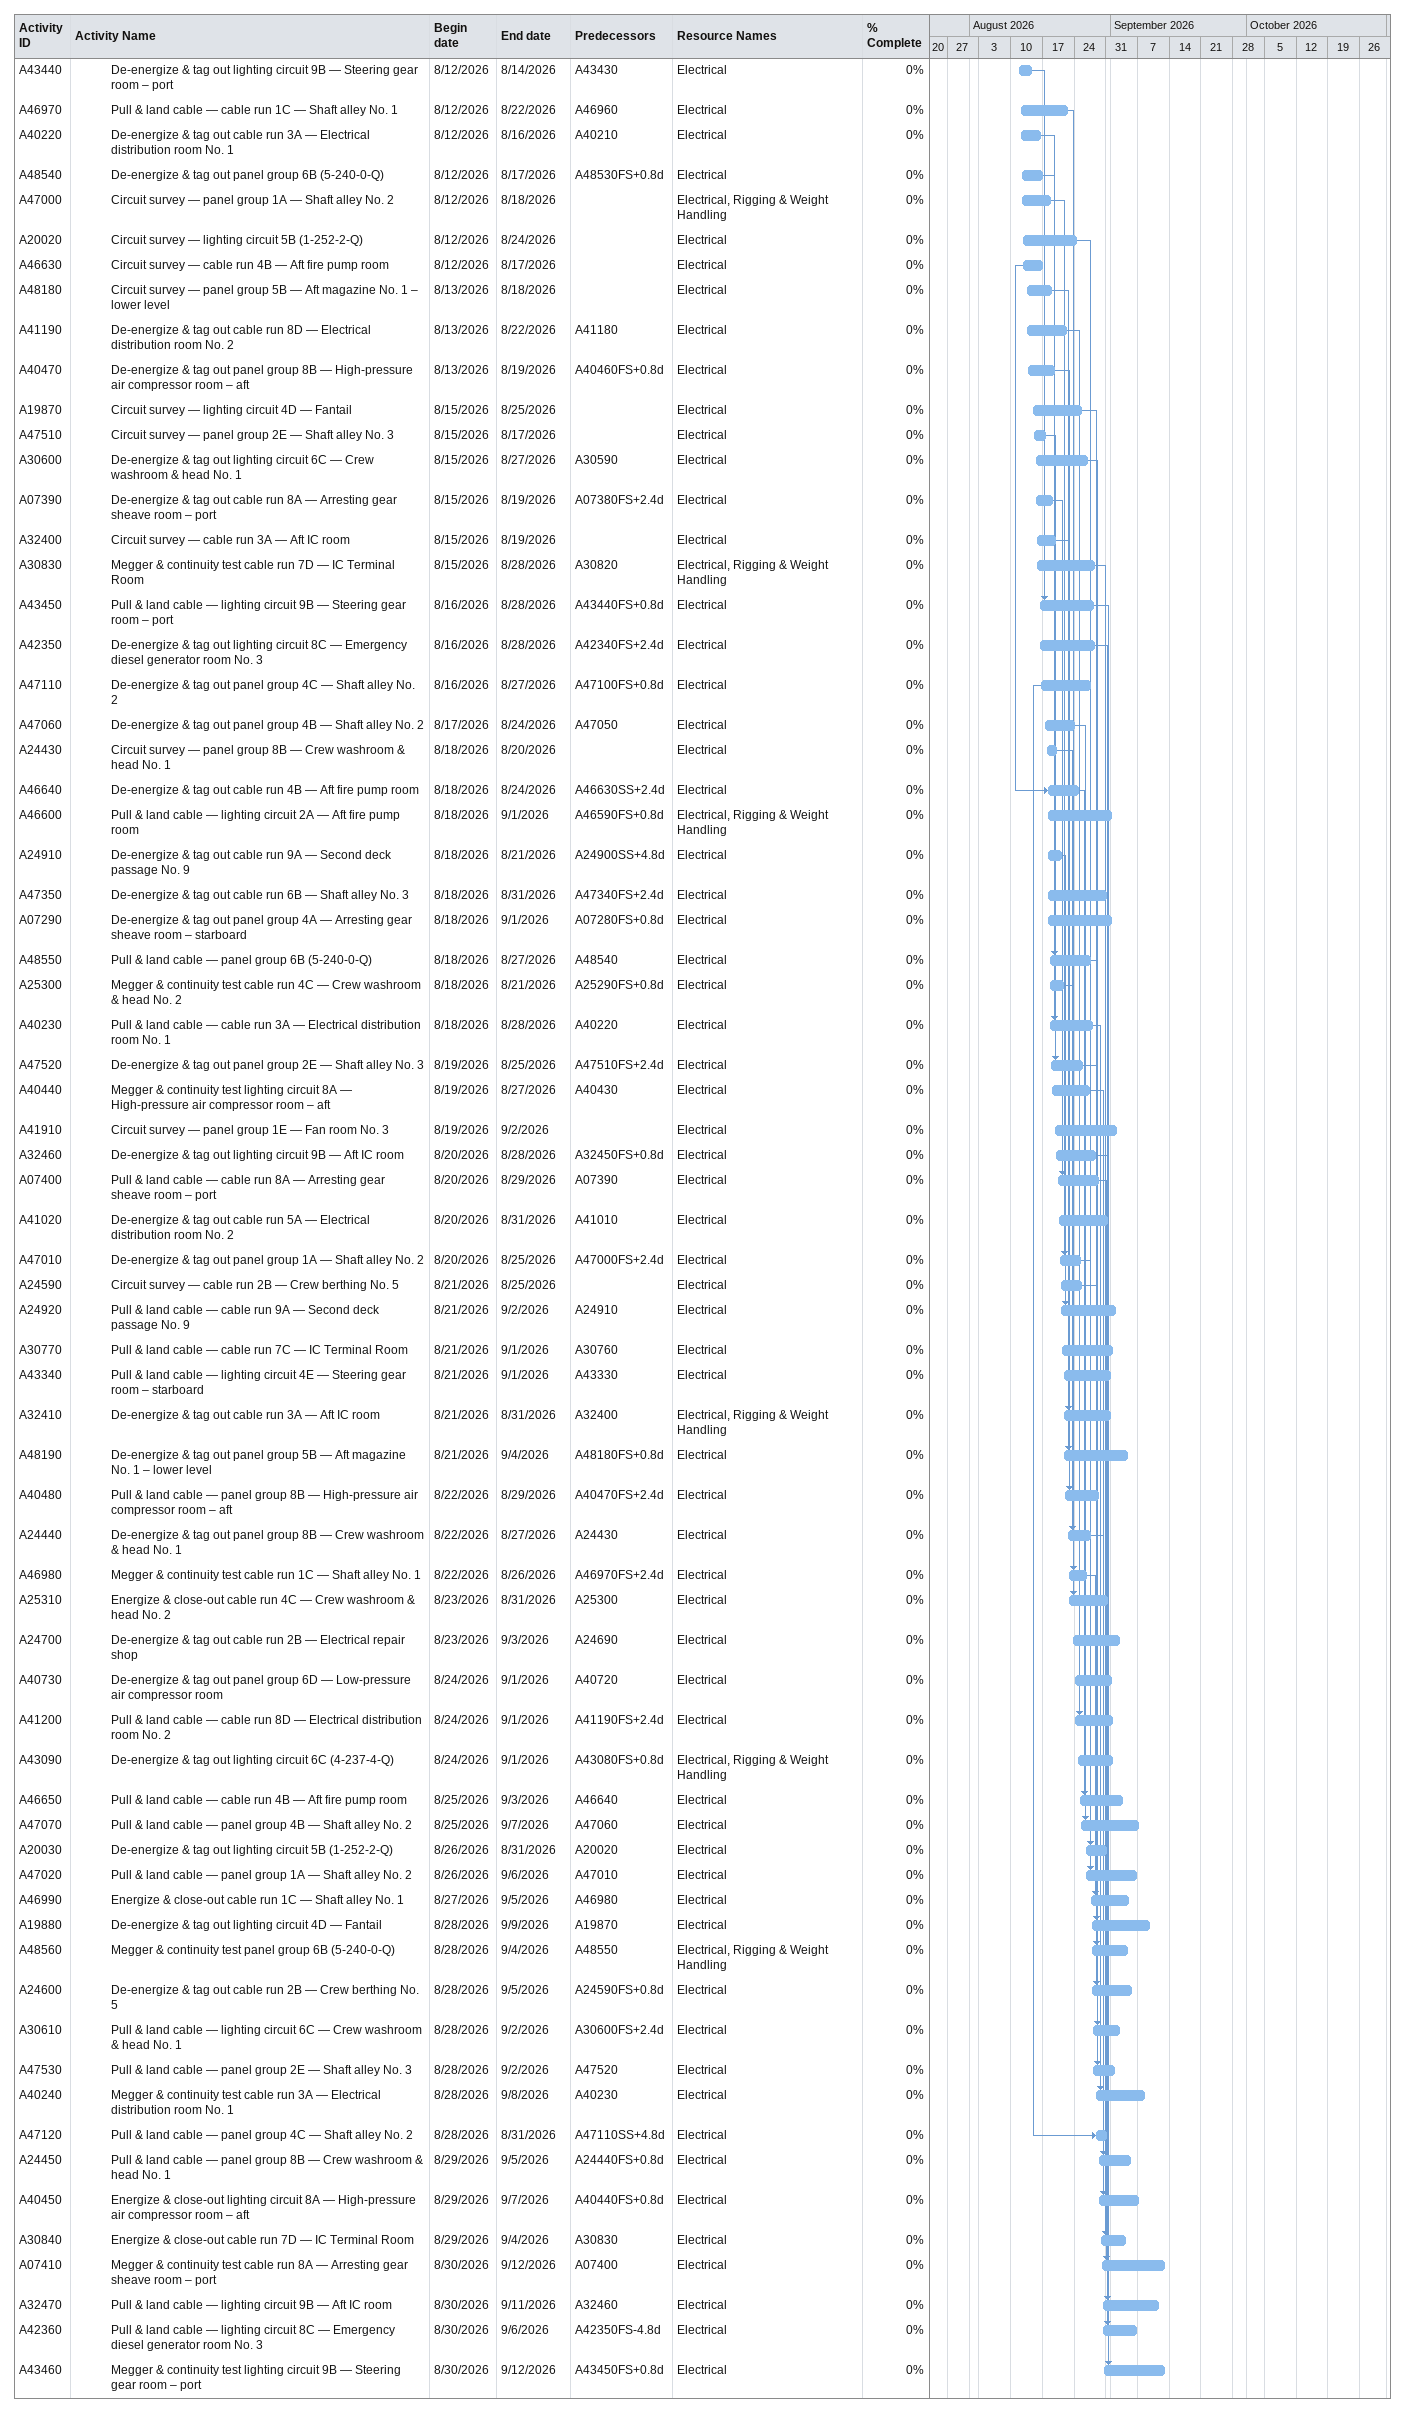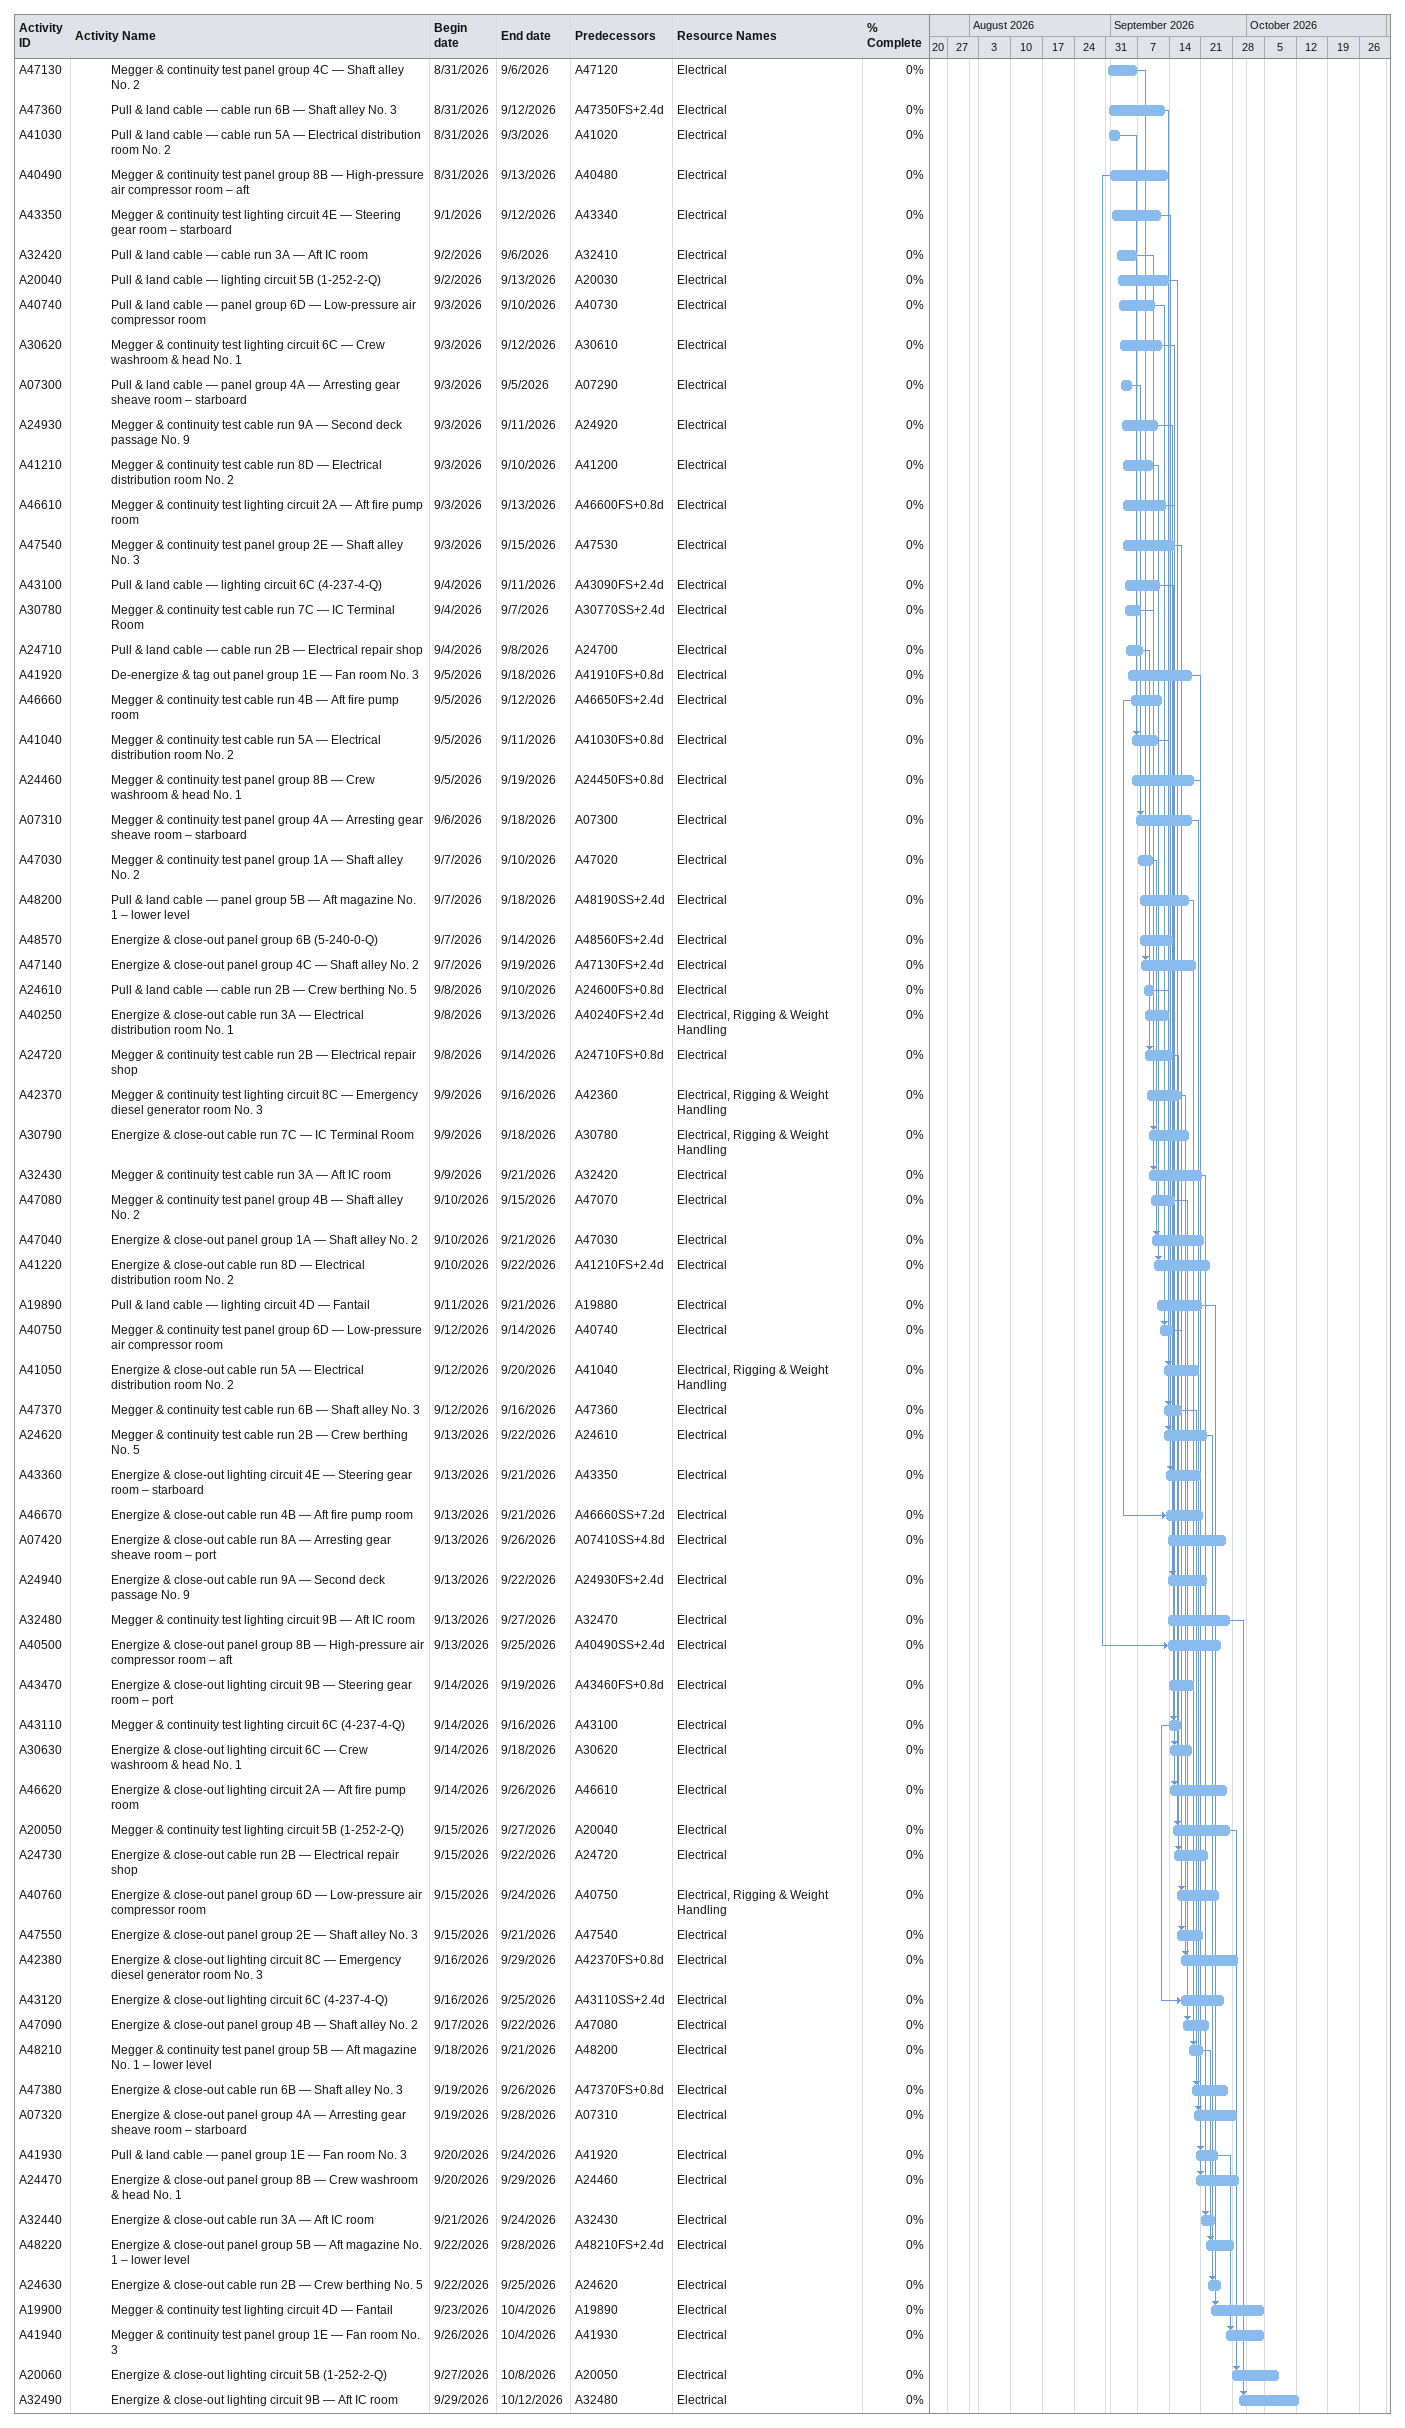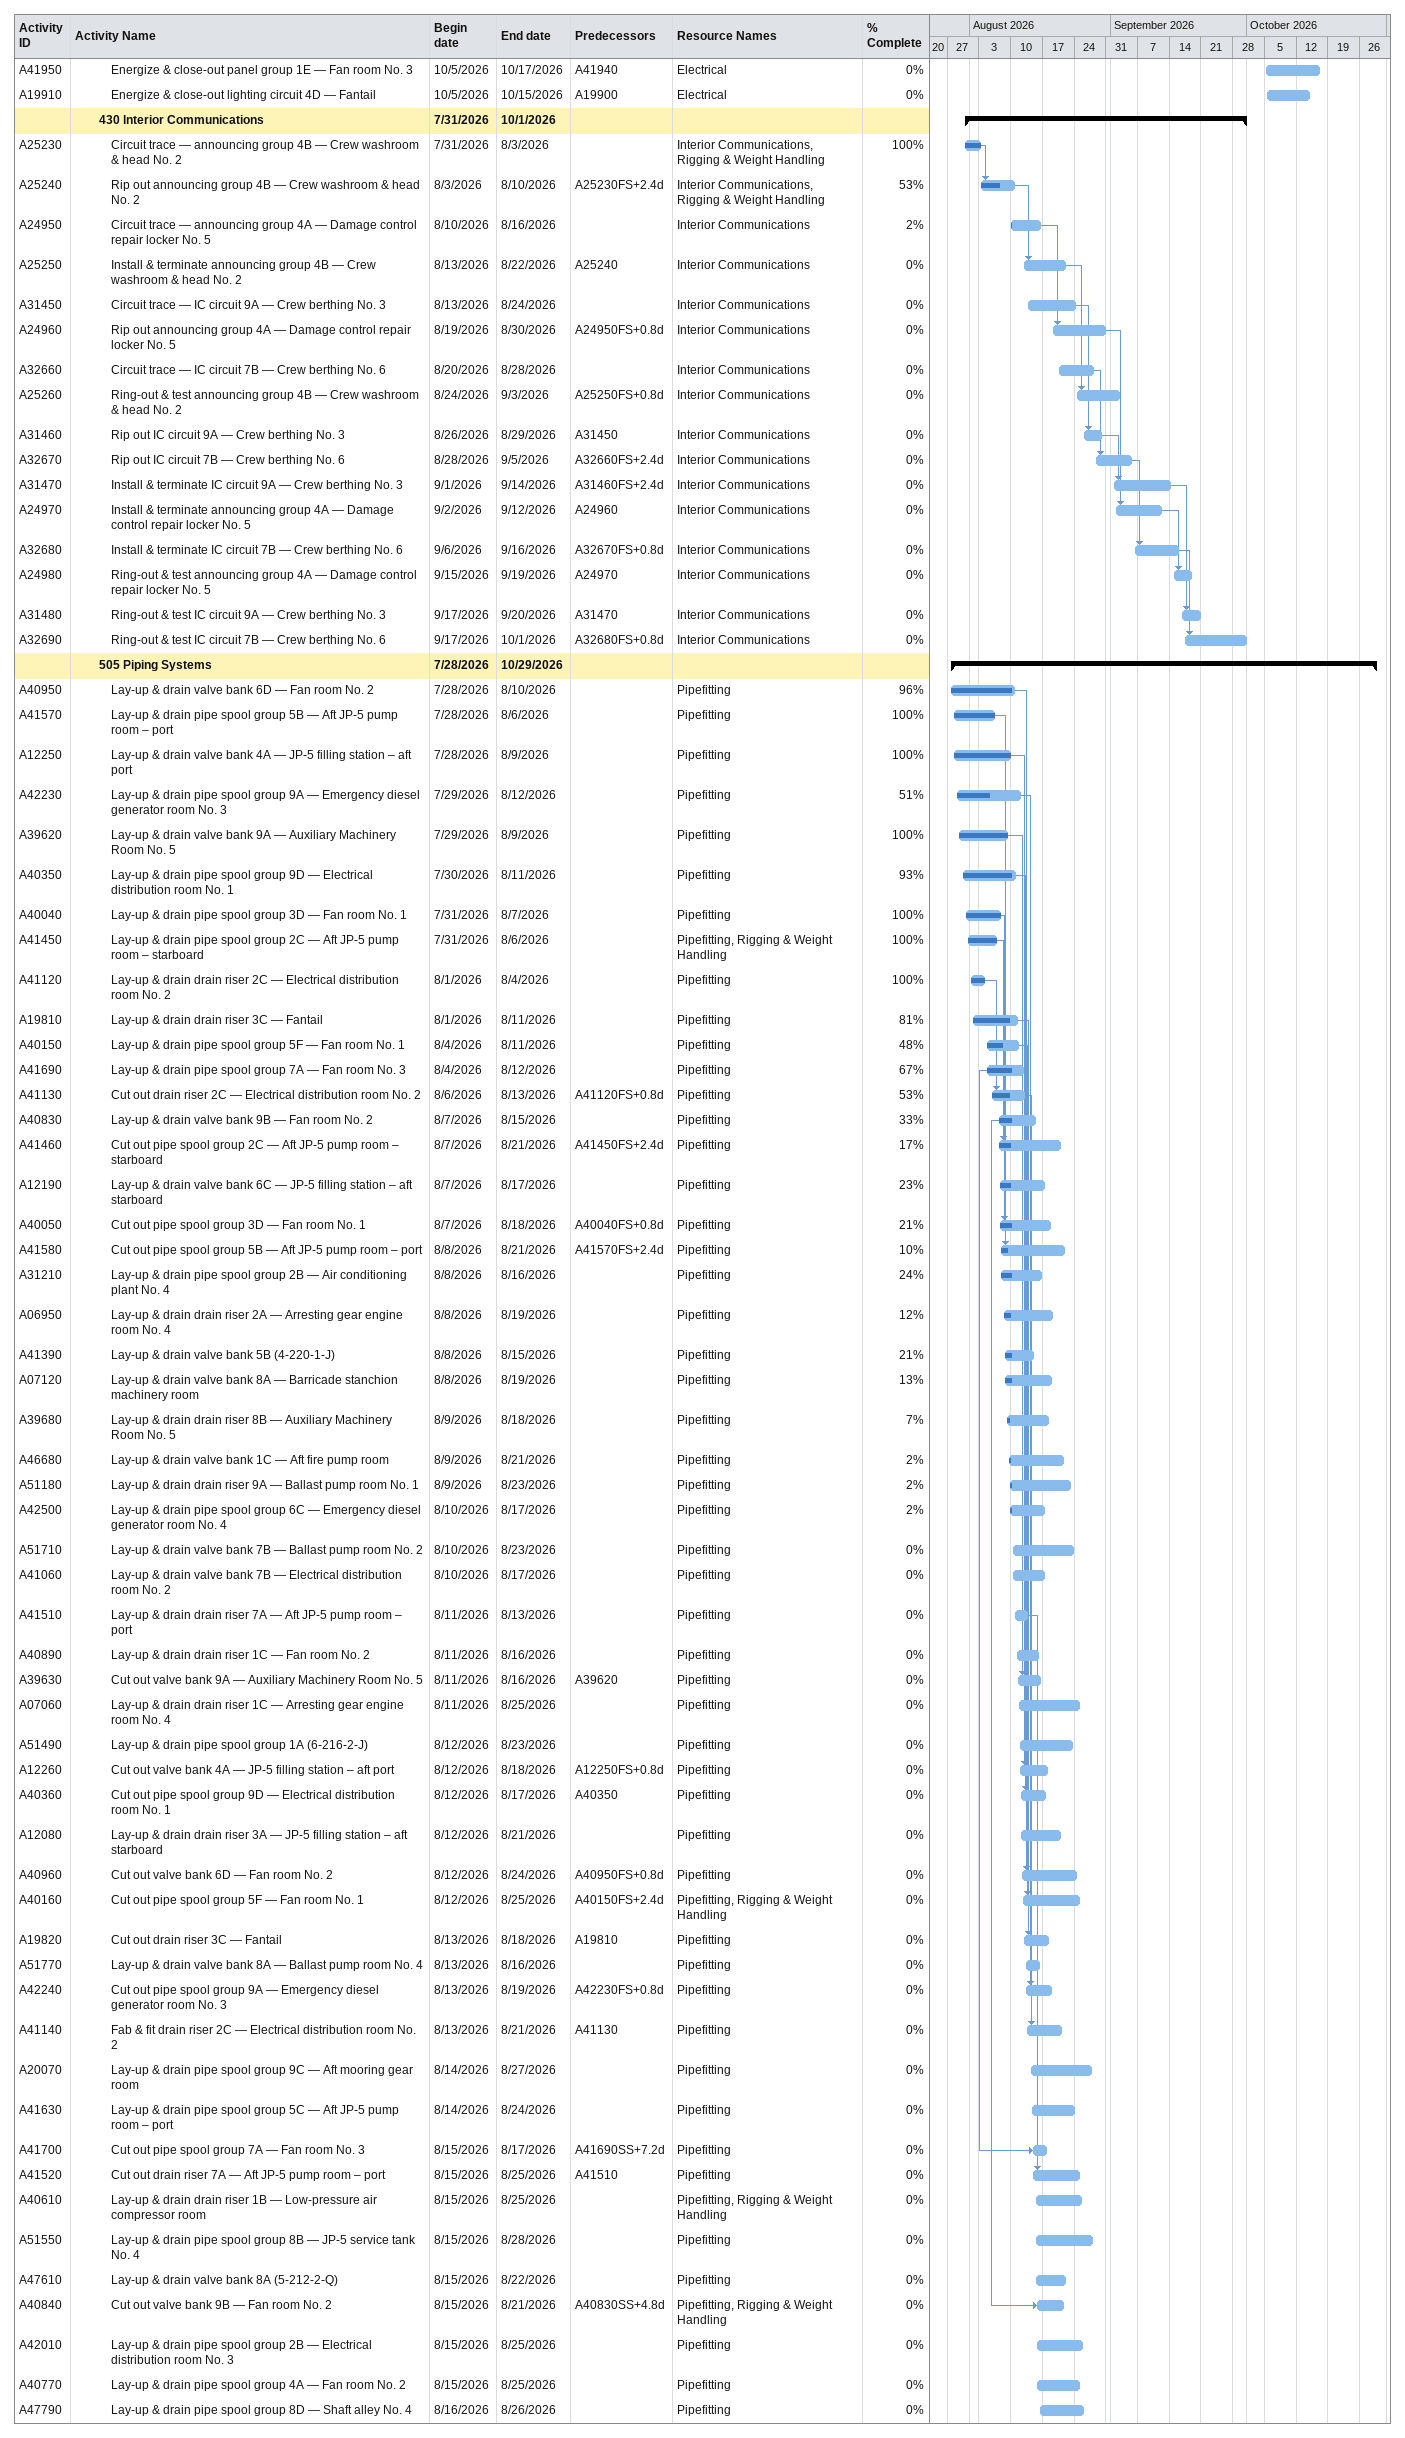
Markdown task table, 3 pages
| ID | Level | Task | Start | Finish | Predecessors | Resources | % complete |
|---|---|---|---|---|---|---|---|
| A43440 | 4 | De-energize & tag out lighting circuit 9B — Steering gear room – port | 2026-08-12 | 2026-08-14 | A43430 | Electrical | 0 |
| A46970 | 4 | Pull & land cable — cable run 1C — Shaft alley No. 1 | 2026-08-12 | 2026-08-22 | A46960 | Electrical | 0 |
| A40220 | 4 | De-energize & tag out cable run 3A — Electrical distribution room No. 1 | 2026-08-12 | 2026-08-16 | A40210 | Electrical | 0 |
| A48540 | 4 | De-energize & tag out panel group 6B (5-240-0-Q) | 2026-08-12 | 2026-08-17 | A48530FS+0.8d | Electrical | 0 |
| A47000 | 4 | Circuit survey — panel group 1A — Shaft alley No. 2 | 2026-08-12 | 2026-08-18 |  | Electrical, Rigging & Weight Handling | 0 |
| A20020 | 4 | Circuit survey — lighting circuit 5B (1-252-2-Q) | 2026-08-12 | 2026-08-24 |  | Electrical | 0 |
| A46630 | 4 | Circuit survey — cable run 4B — Aft fire pump room | 2026-08-12 | 2026-08-17 |  | Electrical | 0 |
| A48180 | 4 | Circuit survey — panel group 5B — Aft magazine No. 1 – lower level | 2026-08-13 | 2026-08-18 |  | Electrical | 0 |
| A41190 | 4 | De-energize & tag out cable run 8D — Electrical distribution room No. 2 | 2026-08-13 | 2026-08-22 | A41180 | Electrical | 0 |
| A40470 | 4 | De-energize & tag out panel group 8B — High-pressure air compressor room – aft | 2026-08-13 | 2026-08-19 | A40460FS+0.8d | Electrical | 0 |
| A19870 | 4 | Circuit survey — lighting circuit 4D — Fantail | 2026-08-15 | 2026-08-25 |  | Electrical | 0 |
| A47510 | 4 | Circuit survey — panel group 2E — Shaft alley No. 3 | 2026-08-15 | 2026-08-17 |  | Electrical | 0 |
| A30600 | 4 | De-energize & tag out lighting circuit 6C — Crew washroom & head No. 1 | 2026-08-15 | 2026-08-27 | A30590 | Electrical | 0 |
| A07390 | 4 | De-energize & tag out cable run 8A — Arresting gear sheave room – port | 2026-08-15 | 2026-08-19 | A07380FS+2.4d | Electrical | 0 |
| A32400 | 4 | Circuit survey — cable run 3A — Aft IC room | 2026-08-15 | 2026-08-19 |  | Electrical | 0 |
| A30830 | 4 | Megger & continuity test cable run 7D — IC Terminal Room | 2026-08-15 | 2026-08-28 | A30820 | Electrical, Rigging & Weight Handling | 0 |
| A43450 | 4 | Pull & land cable — lighting circuit 9B — Steering gear room – port | 2026-08-16 | 2026-08-28 | A43440FS+0.8d | Electrical | 0 |
| A42350 | 4 | De-energize & tag out lighting circuit 8C — Emergency diesel generator room No. 3 | 2026-08-16 | 2026-08-28 | A42340FS+2.4d | Electrical | 0 |
| A47110 | 4 | De-energize & tag out panel group 4C — Shaft alley No. 2 | 2026-08-16 | 2026-08-27 | A47100FS+0.8d | Electrical | 0 |
| A47060 | 4 | De-energize & tag out panel group 4B — Shaft alley No. 2 | 2026-08-17 | 2026-08-24 | A47050 | Electrical | 0 |
| A24430 | 4 | Circuit survey — panel group 8B — Crew washroom & head No. 1 | 2026-08-18 | 2026-08-20 |  | Electrical | 0 |
| A46640 | 4 | De-energize & tag out cable run 4B — Aft fire pump room | 2026-08-18 | 2026-08-24 | A46630SS+2.4d | Electrical | 0 |
| A46600 | 4 | Pull & land cable — lighting circuit 2A — Aft fire pump room | 2026-08-18 | 2026-09-01 | A46590FS+0.8d | Electrical, Rigging & Weight Handling | 0 |
| A24910 | 4 | De-energize & tag out cable run 9A — Second deck passage No. 9 | 2026-08-18 | 2026-08-21 | A24900SS+4.8d | Electrical | 0 |
| A47350 | 4 | De-energize & tag out cable run 6B — Shaft alley No. 3 | 2026-08-18 | 2026-08-31 | A47340FS+2.4d | Electrical | 0 |
| A07290 | 4 | De-energize & tag out panel group 4A — Arresting gear sheave room – starboard | 2026-08-18 | 2026-09-01 | A07280FS+0.8d | Electrical | 0 |
| A48550 | 4 | Pull & land cable — panel group 6B (5-240-0-Q) | 2026-08-18 | 2026-08-27 | A48540 | Electrical | 0 |
| A25300 | 4 | Megger & continuity test cable run 4C — Crew washroom & head No. 2 | 2026-08-18 | 2026-08-21 | A25290FS+0.8d | Electrical | 0 |
| A40230 | 4 | Pull & land cable — cable run 3A — Electrical distribution room No. 1 | 2026-08-18 | 2026-08-28 | A40220 | Electrical | 0 |
| A47520 | 4 | De-energize & tag out panel group 2E — Shaft alley No. 3 | 2026-08-19 | 2026-08-25 | A47510FS+2.4d | Electrical | 0 |
| A40440 | 4 | Megger & continuity test lighting circuit 8A — High-pressure air compressor room – aft | 2026-08-19 | 2026-08-27 | A40430 | Electrical | 0 |
| A41910 | 4 | Circuit survey — panel group 1E — Fan room No. 3 | 2026-08-19 | 2026-09-02 |  | Electrical | 0 |
| A32460 | 4 | De-energize & tag out lighting circuit 9B — Aft IC room | 2026-08-20 | 2026-08-28 | A32450FS+0.8d | Electrical | 0 |
| A07400 | 4 | Pull & land cable — cable run 8A — Arresting gear sheave room – port | 2026-08-20 | 2026-08-29 | A07390 | Electrical | 0 |
| A41020 | 4 | De-energize & tag out cable run 5A — Electrical distribution room No. 2 | 2026-08-20 | 2026-08-31 | A41010 | Electrical | 0 |
| A47010 | 4 | De-energize & tag out panel group 1A — Shaft alley No. 2 | 2026-08-20 | 2026-08-25 | A47000FS+2.4d | Electrical | 0 |
| A24590 | 4 | Circuit survey — cable run 2B — Crew berthing No. 5 | 2026-08-21 | 2026-08-25 |  | Electrical | 0 |
| A24920 | 4 | Pull & land cable — cable run 9A — Second deck passage No. 9 | 2026-08-21 | 2026-09-02 | A24910 | Electrical | 0 |
| A30770 | 4 | Pull & land cable — cable run 7C — IC Terminal Room | 2026-08-21 | 2026-09-01 | A30760 | Electrical | 0 |
| A43340 | 4 | Pull & land cable — lighting circuit 4E — Steering gear room – starboard | 2026-08-21 | 2026-09-01 | A43330 | Electrical | 0 |
| A32410 | 4 | De-energize & tag out cable run 3A — Aft IC room | 2026-08-21 | 2026-08-31 | A32400 | Electrical, Rigging & Weight Handling | 0 |
| A48190 | 4 | De-energize & tag out panel group 5B — Aft magazine No. 1 – lower level | 2026-08-21 | 2026-09-04 | A48180FS+0.8d | Electrical | 0 |
| A40480 | 4 | Pull & land cable — panel group 8B — High-pressure air compressor room – aft | 2026-08-22 | 2026-08-29 | A40470FS+2.4d | Electrical | 0 |
| A24440 | 4 | De-energize & tag out panel group 8B — Crew washroom & head No. 1 | 2026-08-22 | 2026-08-27 | A24430 | Electrical | 0 |
| A46980 | 4 | Megger & continuity test cable run 1C — Shaft alley No. 1 | 2026-08-22 | 2026-08-26 | A46970FS+2.4d | Electrical | 0 |
| A25310 | 4 | Energize & close-out cable run 4C — Crew washroom & head No. 2 | 2026-08-23 | 2026-08-31 | A25300 | Electrical | 0 |
| A24700 | 4 | De-energize & tag out cable run 2B — Electrical repair shop | 2026-08-23 | 2026-09-03 | A24690 | Electrical | 0 |
| A40730 | 4 | De-energize & tag out panel group 6D — Low-pressure air compressor room | 2026-08-24 | 2026-09-01 | A40720 | Electrical | 0 |
| A41200 | 4 | Pull & land cable — cable run 8D — Electrical distribution room No. 2 | 2026-08-24 | 2026-09-01 | A41190FS+2.4d | Electrical | 0 |
| A43090 | 4 | De-energize & tag out lighting circuit 6C (4-237-4-Q) | 2026-08-24 | 2026-09-01 | A43080FS+0.8d | Electrical, Rigging & Weight Handling | 0 |
| A46650 | 4 | Pull & land cable — cable run 4B — Aft fire pump room | 2026-08-25 | 2026-09-03 | A46640 | Electrical | 0 |
| A47070 | 4 | Pull & land cable — panel group 4B — Shaft alley No. 2 | 2026-08-25 | 2026-09-07 | A47060 | Electrical | 0 |
| A20030 | 4 | De-energize & tag out lighting circuit 5B (1-252-2-Q) | 2026-08-26 | 2026-08-31 | A20020 | Electrical | 0 |
| A47020 | 4 | Pull & land cable — panel group 1A — Shaft alley No. 2 | 2026-08-26 | 2026-09-06 | A47010 | Electrical | 0 |
| A46990 | 4 | Energize & close-out cable run 1C — Shaft alley No. 1 | 2026-08-27 | 2026-09-05 | A46980 | Electrical | 0 |
| A19880 | 4 | De-energize & tag out lighting circuit 4D — Fantail | 2026-08-28 | 2026-09-09 | A19870 | Electrical | 0 |
| A48560 | 4 | Megger & continuity test panel group 6B (5-240-0-Q) | 2026-08-28 | 2026-09-04 | A48550 | Electrical, Rigging & Weight Handling | 0 |
| A24600 | 4 | De-energize & tag out cable run 2B — Crew berthing No. 5 | 2026-08-28 | 2026-09-05 | A24590FS+0.8d | Electrical | 0 |
| A30610 | 4 | Pull & land cable — lighting circuit 6C — Crew washroom & head No. 1 | 2026-08-28 | 2026-09-02 | A30600FS+2.4d | Electrical | 0 |
| A47530 | 4 | Pull & land cable — panel group 2E — Shaft alley No. 3 | 2026-08-28 | 2026-09-02 | A47520 | Electrical | 0 |
| A40240 | 4 | Megger & continuity test cable run 3A — Electrical distribution room No. 1 | 2026-08-28 | 2026-09-08 | A40230 | Electrical | 0 |
| A47120 | 4 | Pull & land cable — panel group 4C — Shaft alley No. 2 | 2026-08-28 | 2026-08-31 | A47110SS+4.8d | Electrical | 0 |
| A24450 | 4 | Pull & land cable — panel group 8B — Crew washroom & head No. 1 | 2026-08-29 | 2026-09-05 | A24440FS+0.8d | Electrical | 0 |
| A40450 | 4 | Energize & close-out lighting circuit 8A — High-pressure air compressor room – aft | 2026-08-29 | 2026-09-07 | A40440FS+0.8d | Electrical | 0 |
| A30840 | 4 | Energize & close-out cable run 7D — IC Terminal Room | 2026-08-29 | 2026-09-04 | A30830 | Electrical | 0 |
| A07410 | 4 | Megger & continuity test cable run 8A — Arresting gear sheave room – port | 2026-08-30 | 2026-09-12 | A07400 | Electrical | 0 |
| A32470 | 4 | Pull & land cable — lighting circuit 9B — Aft IC room | 2026-08-30 | 2026-09-11 | A32460 | Electrical | 0 |
| A42360 | 4 | Pull & land cable — lighting circuit 8C — Emergency diesel generator room No. 3 | 2026-08-30 | 2026-09-06 | A42350FS-4.8d | Electrical | 0 |
| A43460 | 4 | Megger & continuity test lighting circuit 9B — Steering gear room – port | 2026-08-30 | 2026-09-12 | A43450FS+0.8d | Electrical | 0 |
| A47130 | 4 | Megger & continuity test panel group 4C — Shaft alley No. 2 | 2026-08-31 | 2026-09-06 | A47120 | Electrical | 0 |
| A47360 | 4 | Pull & land cable — cable run 6B — Shaft alley No. 3 | 2026-08-31 | 2026-09-12 | A47350FS+2.4d | Electrical | 0 |
| A41030 | 4 | Pull & land cable — cable run 5A — Electrical distribution room No. 2 | 2026-08-31 | 2026-09-03 | A41020 | Electrical | 0 |
| A40490 | 4 | Megger & continuity test panel group 8B — High-pressure air compressor room – aft | 2026-08-31 | 2026-09-13 | A40480 | Electrical | 0 |
| A43350 | 4 | Megger & continuity test lighting circuit 4E — Steering gear room – starboard | 2026-09-01 | 2026-09-12 | A43340 | Electrical | 0 |
| A32420 | 4 | Pull & land cable — cable run 3A — Aft IC room | 2026-09-02 | 2026-09-06 | A32410 | Electrical | 0 |
| A20040 | 4 | Pull & land cable — lighting circuit 5B (1-252-2-Q) | 2026-09-02 | 2026-09-13 | A20030 | Electrical | 0 |
| A40740 | 4 | Pull & land cable — panel group 6D — Low-pressure air compressor room | 2026-09-03 | 2026-09-10 | A40730 | Electrical | 0 |
| A30620 | 4 | Megger & continuity test lighting circuit 6C — Crew washroom & head No. 1 | 2026-09-03 | 2026-09-12 | A30610 | Electrical | 0 |
| A07300 | 4 | Pull & land cable — panel group 4A — Arresting gear sheave room – starboard | 2026-09-03 | 2026-09-05 | A07290 | Electrical | 0 |
| A24930 | 4 | Megger & continuity test cable run 9A — Second deck passage No. 9 | 2026-09-03 | 2026-09-11 | A24920 | Electrical | 0 |
| A41210 | 4 | Megger & continuity test cable run 8D — Electrical distribution room No. 2 | 2026-09-03 | 2026-09-10 | A41200 | Electrical | 0 |
| A46610 | 4 | Megger & continuity test lighting circuit 2A — Aft fire pump room | 2026-09-03 | 2026-09-13 | A46600FS+0.8d | Electrical | 0 |
| A47540 | 4 | Megger & continuity test panel group 2E — Shaft alley No. 3 | 2026-09-03 | 2026-09-15 | A47530 | Electrical | 0 |
| A43100 | 4 | Pull & land cable — lighting circuit 6C (4-237-4-Q) | 2026-09-04 | 2026-09-11 | A43090FS+2.4d | Electrical | 0 |
| A30780 | 4 | Megger & continuity test cable run 7C — IC Terminal Room | 2026-09-04 | 2026-09-07 | A30770SS+2.4d | Electrical | 0 |
| A24710 | 4 | Pull & land cable — cable run 2B — Electrical repair shop | 2026-09-04 | 2026-09-08 | A24700 | Electrical | 0 |
| A41920 | 4 | De-energize & tag out panel group 1E — Fan room No. 3 | 2026-09-05 | 2026-09-18 | A41910FS+0.8d | Electrical | 0 |
| A46660 | 4 | Megger & continuity test cable run 4B — Aft fire pump room | 2026-09-05 | 2026-09-12 | A46650FS+2.4d | Electrical | 0 |
| A41040 | 4 | Megger & continuity test cable run 5A — Electrical distribution room No. 2 | 2026-09-05 | 2026-09-11 | A41030FS+0.8d | Electrical | 0 |
| A24460 | 4 | Megger & continuity test panel group 8B — Crew washroom & head No. 1 | 2026-09-05 | 2026-09-19 | A24450FS+0.8d | Electrical | 0 |
| A07310 | 4 | Megger & continuity test panel group 4A — Arresting gear sheave room – starboard | 2026-09-06 | 2026-09-18 | A07300 | Electrical | 0 |
| A47030 | 4 | Megger & continuity test panel group 1A — Shaft alley No. 2 | 2026-09-07 | 2026-09-10 | A47020 | Electrical | 0 |
| A48200 | 4 | Pull & land cable — panel group 5B — Aft magazine No. 1 – lower level | 2026-09-07 | 2026-09-18 | A48190SS+2.4d | Electrical | 0 |
| A48570 | 4 | Energize & close-out panel group 6B (5-240-0-Q) | 2026-09-07 | 2026-09-14 | A48560FS+2.4d | Electrical | 0 |
| A47140 | 4 | Energize & close-out panel group 4C — Shaft alley No. 2 | 2026-09-07 | 2026-09-19 | A47130FS+2.4d | Electrical | 0 |
| A24610 | 4 | Pull & land cable — cable run 2B — Crew berthing No. 5 | 2026-09-08 | 2026-09-10 | A24600FS+0.8d | Electrical | 0 |
| A40250 | 4 | Energize & close-out cable run 3A — Electrical distribution room No. 1 | 2026-09-08 | 2026-09-13 | A40240FS+2.4d | Electrical, Rigging & Weight Handling | 0 |
| A24720 | 4 | Megger & continuity test cable run 2B — Electrical repair shop | 2026-09-08 | 2026-09-14 | A24710FS+0.8d | Electrical | 0 |
| A42370 | 4 | Megger & continuity test lighting circuit 8C — Emergency diesel generator room No. 3 | 2026-09-09 | 2026-09-16 | A42360 | Electrical, Rigging & Weight Handling | 0 |
| A30790 | 4 | Energize & close-out cable run 7C — IC Terminal Room | 2026-09-09 | 2026-09-18 | A30780 | Electrical, Rigging & Weight Handling | 0 |
| A32430 | 4 | Megger & continuity test cable run 3A — Aft IC room | 2026-09-09 | 2026-09-21 | A32420 | Electrical | 0 |
| A47080 | 4 | Megger & continuity test panel group 4B — Shaft alley No. 2 | 2026-09-10 | 2026-09-15 | A47070 | Electrical | 0 |
| A47040 | 4 | Energize & close-out panel group 1A — Shaft alley No. 2 | 2026-09-10 | 2026-09-21 | A47030 | Electrical | 0 |
| A41220 | 4 | Energize & close-out cable run 8D — Electrical distribution room No. 2 | 2026-09-10 | 2026-09-22 | A41210FS+2.4d | Electrical | 0 |
| A19890 | 4 | Pull & land cable — lighting circuit 4D — Fantail | 2026-09-11 | 2026-09-21 | A19880 | Electrical | 0 |
| A40750 | 4 | Megger & continuity test panel group 6D — Low-pressure air compressor room | 2026-09-12 | 2026-09-14 | A40740 | Electrical | 0 |
| A41050 | 4 | Energize & close-out cable run 5A — Electrical distribution room No. 2 | 2026-09-12 | 2026-09-20 | A41040 | Electrical, Rigging & Weight Handling | 0 |
| A47370 | 4 | Megger & continuity test cable run 6B — Shaft alley No. 3 | 2026-09-12 | 2026-09-16 | A47360 | Electrical | 0 |
| A24620 | 4 | Megger & continuity test cable run 2B — Crew berthing No. 5 | 2026-09-13 | 2026-09-22 | A24610 | Electrical | 0 |
| A43360 | 4 | Energize & close-out lighting circuit 4E — Steering gear room – starboard | 2026-09-13 | 2026-09-21 | A43350 | Electrical | 0 |
| A46670 | 4 | Energize & close-out cable run 4B — Aft fire pump room | 2026-09-13 | 2026-09-21 | A46660SS+7.2d | Electrical | 0 |
| A07420 | 4 | Energize & close-out cable run 8A — Arresting gear sheave room – port | 2026-09-13 | 2026-09-26 | A07410SS+4.8d | Electrical | 0 |
| A24940 | 4 | Energize & close-out cable run 9A — Second deck passage No. 9 | 2026-09-13 | 2026-09-22 | A24930FS+2.4d | Electrical | 0 |
| A32480 | 4 | Megger & continuity test lighting circuit 9B — Aft IC room | 2026-09-13 | 2026-09-27 | A32470 | Electrical | 0 |
| A40500 | 4 | Energize & close-out panel group 8B — High-pressure air compressor room – aft | 2026-09-13 | 2026-09-25 | A40490SS+2.4d | Electrical | 0 |
| A43470 | 4 | Energize & close-out lighting circuit 9B — Steering gear room – port | 2026-09-14 | 2026-09-19 | A43460FS+0.8d | Electrical | 0 |
| A43110 | 4 | Megger & continuity test lighting circuit 6C (4-237-4-Q) | 2026-09-14 | 2026-09-16 | A43100 | Electrical | 0 |
| A30630 | 4 | Energize & close-out lighting circuit 6C — Crew washroom & head No. 1 | 2026-09-14 | 2026-09-18 | A30620 | Electrical | 0 |
| A46620 | 4 | Energize & close-out lighting circuit 2A — Aft fire pump room | 2026-09-14 | 2026-09-26 | A46610 | Electrical | 0 |
| A20050 | 4 | Megger & continuity test lighting circuit 5B (1-252-2-Q) | 2026-09-15 | 2026-09-27 | A20040 | Electrical | 0 |
| A24730 | 4 | Energize & close-out cable run 2B — Electrical repair shop | 2026-09-15 | 2026-09-22 | A24720 | Electrical | 0 |
| A40760 | 4 | Energize & close-out panel group 6D — Low-pressure air compressor room | 2026-09-15 | 2026-09-24 | A40750 | Electrical, Rigging & Weight Handling | 0 |
| A47550 | 4 | Energize & close-out panel group 2E — Shaft alley No. 3 | 2026-09-15 | 2026-09-21 | A47540 | Electrical | 0 |
| A42380 | 4 | Energize & close-out lighting circuit 8C — Emergency diesel generator room No. 3 | 2026-09-16 | 2026-09-29 | A42370FS+0.8d | Electrical | 0 |
| A43120 | 4 | Energize & close-out lighting circuit 6C (4-237-4-Q) | 2026-09-16 | 2026-09-25 | A43110SS+2.4d | Electrical | 0 |
| A47090 | 4 | Energize & close-out panel group 4B — Shaft alley No. 2 | 2026-09-17 | 2026-09-22 | A47080 | Electrical | 0 |
| A48210 | 4 | Megger & continuity test panel group 5B — Aft magazine No. 1 – lower level | 2026-09-18 | 2026-09-21 | A48200 | Electrical | 0 |
| A47380 | 4 | Energize & close-out cable run 6B — Shaft alley No. 3 | 2026-09-19 | 2026-09-26 | A47370FS+0.8d | Electrical | 0 |
| A07320 | 4 | Energize & close-out panel group 4A — Arresting gear sheave room – starboard | 2026-09-19 | 2026-09-28 | A07310 | Electrical | 0 |
| A41930 | 4 | Pull & land cable — panel group 1E — Fan room No. 3 | 2026-09-20 | 2026-09-24 | A41920 | Electrical | 0 |
| A24470 | 4 | Energize & close-out panel group 8B — Crew washroom & head No. 1 | 2026-09-20 | 2026-09-29 | A24460 | Electrical | 0 |
| A32440 | 4 | Energize & close-out cable run 3A — Aft IC room | 2026-09-21 | 2026-09-24 | A32430 | Electrical | 0 |
| A48220 | 4 | Energize & close-out panel group 5B — Aft magazine No. 1 – lower level | 2026-09-22 | 2026-09-28 | A48210FS+2.4d | Electrical | 0 |
| A24630 | 4 | Energize & close-out cable run 2B — Crew berthing No. 5 | 2026-09-22 | 2026-09-25 | A24620 | Electrical | 0 |
| A19900 | 4 | Megger & continuity test lighting circuit 4D — Fantail | 2026-09-23 | 2026-10-04 | A19890 | Electrical | 0 |
| A41940 | 4 | Megger & continuity test panel group 1E — Fan room No. 3 | 2026-09-26 | 2026-10-04 | A41930 | Electrical | 0 |
| A20060 | 4 | Energize & close-out lighting circuit 5B (1-252-2-Q) | 2026-09-27 | 2026-10-08 | A20050 | Electrical | 0 |
| A32490 | 4 | Energize & close-out lighting circuit 9B — Aft IC room | 2026-09-29 | 2026-10-12 | A32480 | Electrical | 0 |
| A41950 | 4 | Energize & close-out panel group 1E — Fan room No. 3 | 2026-10-05 | 2026-10-17 | A41940 | Electrical | 0 |
| A19910 | 4 | Energize & close-out lighting circuit 4D — Fantail | 2026-10-05 | 2026-10-15 | A19900 | Electrical | 0 |
|  | 3 | **430 Interior Communications** | 2026-07-31 | 2026-10-01 |  |  |  |
| A25230 | 4 | Circuit trace — announcing group 4B — Crew washroom & head No. 2 | 2026-07-31 | 2026-08-03 |  | Interior Communications, Rigging & Weight Handling | 100 |
| A25240 | 4 | Rip out announcing group 4B — Crew washroom & head No. 2 | 2026-08-03 | 2026-08-10 | A25230FS+2.4d | Interior Communications, Rigging & Weight Handling | 53 |
| A24950 | 4 | Circuit trace — announcing group 4A — Damage control repair locker No. 5 | 2026-08-10 | 2026-08-16 |  | Interior Communications | 2 |
| A25250 | 4 | Install & terminate announcing group 4B — Crew washroom & head No. 2 | 2026-08-13 | 2026-08-22 | A25240 | Interior Communications | 0 |
| A31450 | 4 | Circuit trace — IC circuit 9A — Crew berthing No. 3 | 2026-08-13 | 2026-08-24 |  | Interior Communications | 0 |
| A24960 | 4 | Rip out announcing group 4A — Damage control repair locker No. 5 | 2026-08-19 | 2026-08-30 | A24950FS+0.8d | Interior Communications | 0 |
| A32660 | 4 | Circuit trace — IC circuit 7B — Crew berthing No. 6 | 2026-08-20 | 2026-08-28 |  | Interior Communications | 0 |
| A25260 | 4 | Ring-out & test announcing group 4B — Crew washroom & head No. 2 | 2026-08-24 | 2026-09-03 | A25250FS+0.8d | Interior Communications | 0 |
| A31460 | 4 | Rip out IC circuit 9A — Crew berthing No. 3 | 2026-08-26 | 2026-08-29 | A31450 | Interior Communications | 0 |
| A32670 | 4 | Rip out IC circuit 7B — Crew berthing No. 6 | 2026-08-28 | 2026-09-05 | A32660FS+2.4d | Interior Communications | 0 |
| A31470 | 4 | Install & terminate IC circuit 9A — Crew berthing No. 3 | 2026-09-01 | 2026-09-14 | A31460FS+2.4d | Interior Communications | 0 |
| A24970 | 4 | Install & terminate announcing group 4A — Damage control repair locker No. 5 | 2026-09-02 | 2026-09-12 | A24960 | Interior Communications | 0 |
| A32680 | 4 | Install & terminate IC circuit 7B — Crew berthing No. 6 | 2026-09-06 | 2026-09-16 | A32670FS+0.8d | Interior Communications | 0 |
| A24980 | 4 | Ring-out & test announcing group 4A — Damage control repair locker No. 5 | 2026-09-15 | 2026-09-19 | A24970 | Interior Communications | 0 |
| A31480 | 4 | Ring-out & test IC circuit 9A — Crew berthing No. 3 | 2026-09-17 | 2026-09-20 | A31470 | Interior Communications | 0 |
| A32690 | 4 | Ring-out & test IC circuit 7B — Crew berthing No. 6 | 2026-09-17 | 2026-10-01 | A32680FS+0.8d | Interior Communications | 0 |
|  | 3 | **505 Piping Systems** | 2026-07-28 | 2026-10-29 |  |  |  |
| A40950 | 4 | Lay-up & drain valve bank 6D — Fan room No. 2 | 2026-07-28 | 2026-08-10 |  | Pipefitting | 96 |
| A41570 | 4 | Lay-up & drain pipe spool group 5B — Aft JP-5 pump room – port | 2026-07-28 | 2026-08-06 |  | Pipefitting | 100 |
| A12250 | 4 | Lay-up & drain valve bank 4A — JP-5 filling station – aft port | 2026-07-28 | 2026-08-09 |  | Pipefitting | 100 |
| A42230 | 4 | Lay-up & drain pipe spool group 9A — Emergency diesel generator room No. 3 | 2026-07-29 | 2026-08-12 |  | Pipefitting | 51 |
| A39620 | 4 | Lay-up & drain valve bank 9A — Auxiliary Machinery Room No. 5 | 2026-07-29 | 2026-08-09 |  | Pipefitting | 100 |
| A40350 | 4 | Lay-up & drain pipe spool group 9D — Electrical distribution room No. 1 | 2026-07-30 | 2026-08-11 |  | Pipefitting | 93 |
| A40040 | 4 | Lay-up & drain pipe spool group 3D — Fan room No. 1 | 2026-07-31 | 2026-08-07 |  | Pipefitting | 100 |
| A41450 | 4 | Lay-up & drain pipe spool group 2C — Aft JP-5 pump room – starboard | 2026-07-31 | 2026-08-06 |  | Pipefitting, Rigging & Weight Handling | 100 |
| A41120 | 4 | Lay-up & drain drain riser 2C — Electrical distribution room No. 2 | 2026-08-01 | 2026-08-04 |  | Pipefitting | 100 |
| A19810 | 4 | Lay-up & drain drain riser 3C — Fantail | 2026-08-01 | 2026-08-11 |  | Pipefitting | 81 |
| A40150 | 4 | Lay-up & drain pipe spool group 5F — Fan room No. 1 | 2026-08-04 | 2026-08-11 |  | Pipefitting | 48 |
| A41690 | 4 | Lay-up & drain pipe spool group 7A — Fan room No. 3 | 2026-08-04 | 2026-08-12 |  | Pipefitting | 67 |
| A41130 | 4 | Cut out drain riser 2C — Electrical distribution room No. 2 | 2026-08-06 | 2026-08-13 | A41120FS+0.8d | Pipefitting | 53 |
| A40830 | 4 | Lay-up & drain valve bank 9B — Fan room No. 2 | 2026-08-07 | 2026-08-15 |  | Pipefitting | 33 |
| A41460 | 4 | Cut out pipe spool group 2C — Aft JP-5 pump room – starboard | 2026-08-07 | 2026-08-21 | A41450FS+2.4d | Pipefitting | 17 |
| A12190 | 4 | Lay-up & drain valve bank 6C — JP-5 filling station – aft starboard | 2026-08-07 | 2026-08-17 |  | Pipefitting | 23 |
| A40050 | 4 | Cut out pipe spool group 3D — Fan room No. 1 | 2026-08-07 | 2026-08-18 | A40040FS+0.8d | Pipefitting | 21 |
| A41580 | 4 | Cut out pipe spool group 5B — Aft JP-5 pump room – port | 2026-08-08 | 2026-08-21 | A41570FS+2.4d | Pipefitting | 10 |
| A31210 | 4 | Lay-up & drain pipe spool group 2B — Air conditioning plant No. 4 | 2026-08-08 | 2026-08-16 |  | Pipefitting | 24 |
| A06950 | 4 | Lay-up & drain drain riser 2A — Arresting gear engine room No. 4 | 2026-08-08 | 2026-08-19 |  | Pipefitting | 12 |
| A41390 | 4 | Lay-up & drain valve bank 5B (4-220-1-J) | 2026-08-08 | 2026-08-15 |  | Pipefitting | 21 |
| A07120 | 4 | Lay-up & drain valve bank 8A — Barricade stanchion machinery room | 2026-08-08 | 2026-08-19 |  | Pipefitting | 13 |
| A39680 | 4 | Lay-up & drain drain riser 8B — Auxiliary Machinery Room No. 5 | 2026-08-09 | 2026-08-18 |  | Pipefitting | 7 |
| A46680 | 4 | Lay-up & drain valve bank 1C — Aft fire pump room | 2026-08-09 | 2026-08-21 |  | Pipefitting | 2 |
| A51180 | 4 | Lay-up & drain drain riser 9A — Ballast pump room No. 1 | 2026-08-09 | 2026-08-23 |  | Pipefitting | 2 |
| A42500 | 4 | Lay-up & drain pipe spool group 6C — Emergency diesel generator room No. 4 | 2026-08-10 | 2026-08-17 |  | Pipefitting | 2 |
| A51710 | 4 | Lay-up & drain valve bank 7B — Ballast pump room No. 2 | 2026-08-10 | 2026-08-23 |  | Pipefitting | 0 |
| A41060 | 4 | Lay-up & drain valve bank 7B — Electrical distribution room No. 2 | 2026-08-10 | 2026-08-17 |  | Pipefitting | 0 |
| A41510 | 4 | Lay-up & drain drain riser 7A — Aft JP-5 pump room – port | 2026-08-11 | 2026-08-13 |  | Pipefitting | 0 |
| A40890 | 4 | Lay-up & drain drain riser 1C — Fan room No. 2 | 2026-08-11 | 2026-08-16 |  | Pipefitting | 0 |
| A39630 | 4 | Cut out valve bank 9A — Auxiliary Machinery Room No. 5 | 2026-08-11 | 2026-08-16 | A39620 | Pipefitting | 0 |
| A07060 | 4 | Lay-up & drain drain riser 1C — Arresting gear engine room No. 4 | 2026-08-11 | 2026-08-25 |  | Pipefitting | 0 |
| A51490 | 4 | Lay-up & drain pipe spool group 1A (6-216-2-J) | 2026-08-12 | 2026-08-23 |  | Pipefitting | 0 |
| A12260 | 4 | Cut out valve bank 4A — JP-5 filling station – aft port | 2026-08-12 | 2026-08-18 | A12250FS+0.8d | Pipefitting | 0 |
| A40360 | 4 | Cut out pipe spool group 9D — Electrical distribution room No. 1 | 2026-08-12 | 2026-08-17 | A40350 | Pipefitting | 0 |
| A12080 | 4 | Lay-up & drain drain riser 3A — JP-5 filling station – aft starboard | 2026-08-12 | 2026-08-21 |  | Pipefitting | 0 |
| A40960 | 4 | Cut out valve bank 6D — Fan room No. 2 | 2026-08-12 | 2026-08-24 | A40950FS+0.8d | Pipefitting | 0 |
| A40160 | 4 | Cut out pipe spool group 5F — Fan room No. 1 | 2026-08-12 | 2026-08-25 | A40150FS+2.4d | Pipefitting, Rigging & Weight Handling | 0 |
| A19820 | 4 | Cut out drain riser 3C — Fantail | 2026-08-13 | 2026-08-18 | A19810 | Pipefitting | 0 |
| A51770 | 4 | Lay-up & drain valve bank 8A — Ballast pump room No. 4 | 2026-08-13 | 2026-08-16 |  | Pipefitting | 0 |
| A42240 | 4 | Cut out pipe spool group 9A — Emergency diesel generator room No. 3 | 2026-08-13 | 2026-08-19 | A42230FS+0.8d | Pipefitting | 0 |
| A41140 | 4 | Fab & fit drain riser 2C — Electrical distribution room No. 2 | 2026-08-13 | 2026-08-21 | A41130 | Pipefitting | 0 |
| A20070 | 4 | Lay-up & drain pipe spool group 9C — Aft mooring gear room | 2026-08-14 | 2026-08-27 |  | Pipefitting | 0 |
| A41630 | 4 | Lay-up & drain pipe spool group 5C — Aft JP-5 pump room – port | 2026-08-14 | 2026-08-24 |  | Pipefitting | 0 |
| A41700 | 4 | Cut out pipe spool group 7A — Fan room No. 3 | 2026-08-15 | 2026-08-17 | A41690SS+7.2d | Pipefitting | 0 |
| A41520 | 4 | Cut out drain riser 7A — Aft JP-5 pump room – port | 2026-08-15 | 2026-08-25 | A41510 | Pipefitting | 0 |
| A40610 | 4 | Lay-up & drain drain riser 1B — Low-pressure air compressor room | 2026-08-15 | 2026-08-25 |  | Pipefitting, Rigging & Weight Handling | 0 |
| A51550 | 4 | Lay-up & drain pipe spool group 8B — JP-5 service tank No. 4 | 2026-08-15 | 2026-08-28 |  | Pipefitting | 0 |
| A47610 | 4 | Lay-up & drain valve bank 8A (5-212-2-Q) | 2026-08-15 | 2026-08-22 |  | Pipefitting | 0 |
| A40840 | 4 | Cut out valve bank 9B — Fan room No. 2 | 2026-08-15 | 2026-08-21 | A40830SS+4.8d | Pipefitting, Rigging & Weight Handling | 0 |
| A42010 | 4 | Lay-up & drain pipe spool group 2B — Electrical distribution room No. 3 | 2026-08-15 | 2026-08-25 |  | Pipefitting | 0 |
| A40770 | 4 | Lay-up & drain pipe spool group 4A — Fan room No. 2 | 2026-08-15 | 2026-08-25 |  | Pipefitting | 0 |
| A47790 | 4 | Lay-up & drain pipe spool group 8D — Shaft alley No. 4 | 2026-08-16 | 2026-08-26 |  | Pipefitting | 0 |
